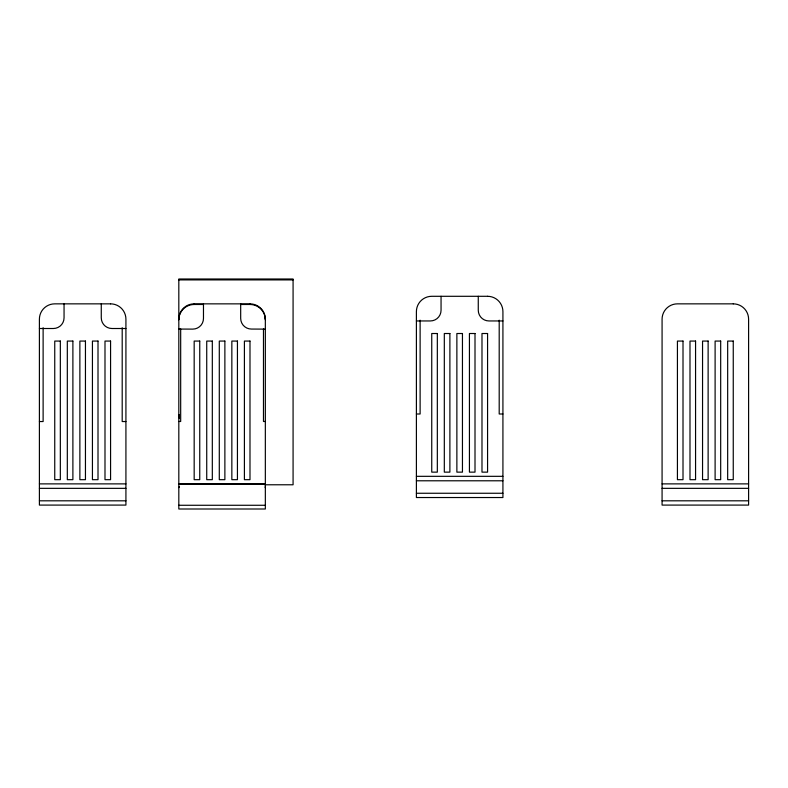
<?xml version="1.0" encoding="UTF-8"?>
<svg xmlns="http://www.w3.org/2000/svg" width="788" height="788" viewBox="0 0 788 788"><rect width="100%" height="100%" fill="white"/><g stroke="black" fill="none" stroke-linecap="round" stroke-linejoin="round"><path stroke-width="1.18" d="M178.955 317.219L178.817 319.209A15.346 15.346 0 0 1 194.173 303.853L249.993 303.863A15.346 15.346 0 0 1 265.339 319.209L265.339 508.999L178.817 508.999L178.817 279.001L293.077 279.001L293.077 484.778L264.817 484.778M178.817 487.605L179.398 486.738M178.817 279.907L293.077 279.907M178.817 319.82A15.346 15.346 0 0 1 194.173 304.483L203.471 304.483M240.685 304.483L249.993 304.483A15.346 15.346 0 0 1 265.339 319.82M416.399 320.952L430.356 320.952A10.697 10.697 0 0 0 441.053 310.255L441.053 296.298M502.921 320.952L488.964 320.952A10.697 10.697 0 0 1 478.267 310.255L478.267 296.298M39.4 328.507L53.357 328.507A10.697 10.697 0 0 0 64.055 317.81L64.055 303.853M125.922 328.507L111.965 328.507A10.697 10.697 0 0 1 101.268 317.81L101.268 303.853M265.339 329.118L251.392 329.059A10.697 10.697 0 0 1 240.685 318.431L240.685 303.863M416.399 413.995L420.122 413.995L420.122 320.184M502.921 413.995L499.198 413.995L499.198 320.184M39.4 421.541L43.123 421.541L43.123 327.729M125.922 421.541L122.199 421.541L122.199 327.729M178.817 421.481L180.679 421.481L180.679 328.941M265.339 421.481L263.478 421.481L263.478 328.941M416.399 476.326L502.921 476.326M416.399 480.788L502.921 480.788M39.4 483.881L125.922 483.881M178.817 483.881L265.339 483.881M662.078 483.881L748.6 483.881M178.817 484.059L265.339 484.059M39.4 488.343L125.922 488.343M662.078 488.343L748.6 488.343M416.399 493.258L502.921 493.258M39.4 500.813L125.922 500.813M662.078 500.813L748.6 500.813M178.817 505.275L265.339 505.275M179.398 414.685L178.817 414.655L179.368 418.428M179.368 329.098L178.817 329.059L192.774 329.118A10.697 10.697 0 0 0 203.471 318.362L203.471 303.863M265.073 486.945L265.339 487.605M265.211 317.2L265.339 319.209M249.993 303.863L249.993 304.483M194.173 303.863L194.173 304.483M487.575 296.298L431.745 296.298A15.346 15.346 0 0 0 416.399 311.654L416.399 497.533L502.921 497.533L502.921 311.654A15.346 15.346 0 0 0 487.575 296.298M110.576 303.853L54.746 303.853A15.346 15.346 0 0 0 39.4 319.209L39.4 505.088L125.922 505.088L125.922 319.209A15.346 15.346 0 0 0 110.576 303.853M733.254 303.853L677.424 303.853A15.346 15.346 0 0 0 662.078 319.209L662.078 505.088L748.6 505.088L748.6 319.209A15.346 15.346 0 0 0 733.254 303.853M437.33 333.511L431.745 333.511L431.745 472.14L437.33 472.14L437.33 333.511M449.889 333.511L444.314 333.511L444.314 472.14L449.889 472.14L449.889 333.511M462.448 333.511L456.873 333.511L456.873 472.14L462.448 472.14L462.448 333.511M475.006 333.511L469.431 333.511L469.431 472.14L475.006 472.14L475.006 333.511M487.575 333.511L481.99 333.511L481.99 472.14L487.575 472.14L487.575 333.511M60.331 341.066L54.746 341.066L54.746 479.685L60.331 479.685L60.331 341.066M72.89 341.066L67.315 341.066L67.315 479.685L72.89 479.685L72.89 341.066M85.449 341.066L79.874 341.066L79.874 479.685L85.449 479.685L85.449 341.066M98.007 341.066L92.432 341.066L92.432 479.685L98.007 479.685L98.007 341.066M110.576 341.066L104.991 341.066L104.991 479.685L110.576 479.685L110.576 341.066M199.748 341.066L194.173 341.066L194.173 479.685L199.748 479.685L199.748 341.066M212.317 341.066L206.732 341.066L206.732 479.685L212.317 479.685L212.317 341.066M224.876 341.066L219.291 341.066L219.291 479.685L224.876 479.685L224.876 341.066M237.434 341.066L231.849 341.066L231.849 479.685L237.434 479.685L237.434 341.066M249.993 341.066L244.408 341.066L244.408 479.685L249.993 479.685L249.993 341.066M683.009 341.066L677.424 341.066L677.424 479.685L683.009 479.685L683.009 341.066M695.568 341.066L689.992 341.066L689.992 479.685L695.568 479.685L695.568 341.066M708.126 341.066L702.551 341.066L702.551 479.685L708.126 479.685L708.126 341.066M720.685 341.066L715.11 341.066L715.11 479.685L720.685 479.685L720.685 341.066M733.254 341.066L727.669 341.066L727.669 479.685L733.254 479.685L733.254 341.066"/></g></svg>
